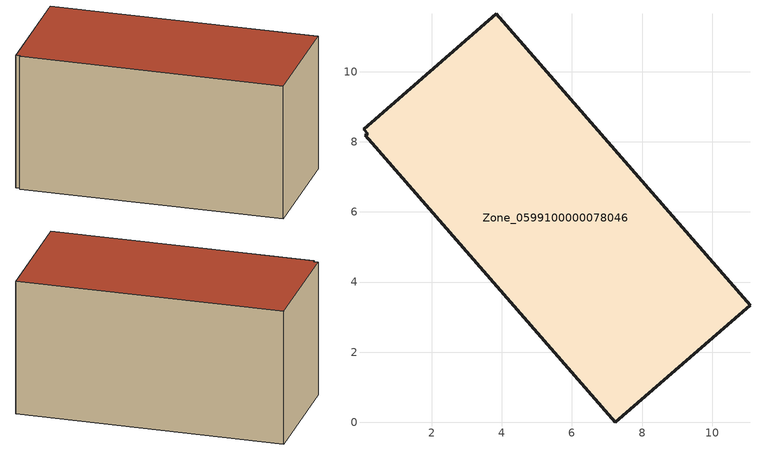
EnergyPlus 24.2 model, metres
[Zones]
Zone_0599100000078046
 floor ground (C_G): 0.06,8.37 3.84,11.65 11.08,3.35 7.24,0 0.11,8.18 0.17,8.23 z0
 wall outside (C_F): 11.08,3.35 3.84,11.65 0.06,8.37 0.17,8.23 0.11,8.18 7.24,0 11.08,3.35 z0:5.74
 roof outside (C_R): 3.84,11.65 0.06,8.37 0.17,8.23 0.11,8.18 7.24,0 11.08,3.35 z5.74
[BUILDING]
Pand.0599100000078046: North Axis=0; Terrain=City; Loads Convergence Tolerance Value=0.04; Temperature Convergence Tolerance Value=0.4; Solar Distribution=FullExterior; Maximum Number of Warmup Days=25; Minimum Number of Warmup Days=1
[Site:Location]
Rotterdam.The.Hague.AP_ZH_NLD Design_Conditions: Latitude=51.96; Longitude=4.45; Time Zone=1; Elevation=-4.5
[SITE:GROUNDTEMPERATURE:BUILDINGSURFACE]
18, 18, 18, 18, 18, 18, 18, 18, 18, 18, 18, 18
[MATERIAL] Thermal Absorptance=0.9; Solar Absorptance=0.7; Visible Absorptance=0.7
Name | Roughness | Thickness | Conductivity | Density | Specific Heat
G.TI.1992-2005 | MediumSmooth | 0.15 | 0.06 | 540 | 1210
F.TI.1992-2005 | Rough | 0.3 | 0.12 | 1920 | 840
R.TI.1992-2005 | MediumRough | 0.2 | 0.08 | 1500 | 1000
[CONSTRUCTION]
C_G: G.TI.1992-2005
C_F: F.TI.1992-2005
C_R: R.TI.1992-2005
[ZONE]
Zone_0599100000078046: Type=1; Multiplier=1; Ceiling Height=Autocalculate; Volume=Autocalculate; Floor Area=autocalculate; Part of Total Floor Area=Yes
[ZONEINFILTRATION:DESIGNFLOWRATE]
Infil_Zone_0599100000078046: Zone or ZoneList or Space or SpaceList=Zone_0599100000078046; Schedule=AlwaysOn; Design Flow Rate Calculation Method=Flow/Area; Flow Rate per Floor Area=0.0015; Constant Term Coefficient=1; Temperature Term Coefficient=0; Velocity Term Coefficient=0; Velocity Squared Term Coefficient=0
[HVACTEMPLATE:ZONE:IDEALLOADSAIRSYSTEM]
Zone_0599100000078046: Maximum Heating Supply Air Temperature=50; Minimum Cooling Supply Air Temperature=13; Maximum Heating Supply Air Humidity Ratio=0.0156; Minimum Cooling Supply Air Humidity Ratio=0.0077; Heating Limit=NoLimit; Cooling Limit=NoLimit; Dehumidification Control Type=ConstantSensibleHeatRatio; Cooling Sensible Heat Ratio=0.7; Dehumidification Setpoint=60; Humidification Control Type=None; Humidification Setpoint=30; Outdoor Air Method=None; Outdoor Air Flow Rate per Person=0.00944; Outdoor Air Flow Rate per Zone Floor Area=0; Outdoor Air Flow Rate per Zone=0; Demand Controlled Ventilation Type=None; Outdoor Air Economizer Type=NoEconomizer; Heat Recovery Type=None; Sensible Heat Recovery Effectiveness=0.7; Latent Heat Recovery Effectiveness=0.65
[ZONECONTROL:THERMOSTAT]
ThermostatControl_Zone_0599100000078046: Zone or ZoneList=Zone_0599100000078046; Control Type Schedule=DualSetpointControlType; Control 1=Thermostat_Zone_0599100000078046; Temperature Difference Between Cutout And Setpoint=0
[THERMOSTATSETPOINT:DUALSETPOINT]
Thermostat_Zone_0599100000078046: Heating Setpoint Temperature Schedule=HeatingSetpoint_Zone_0599100000078046; Cooling Setpoint Temperature Schedule=CoolingSetpoint_Zone_0599100000078046
[SCHEDULE:COMPACT]
HeatingSetpoint_Zone_0599100000078046: Through: 12/31, For: AllDays, Until: 24:00, 21
CoolingSetpoint_Zone_0599100000078046: Through: 12/31, For: AllDays, Until: 24:00, 24
DualSetpointControlType: Through: 12/31, For: AllDays, Until: 24:00, 4
AlwaysOn: Through: 12/31, For: AllDays, Until: 24:00, 1
